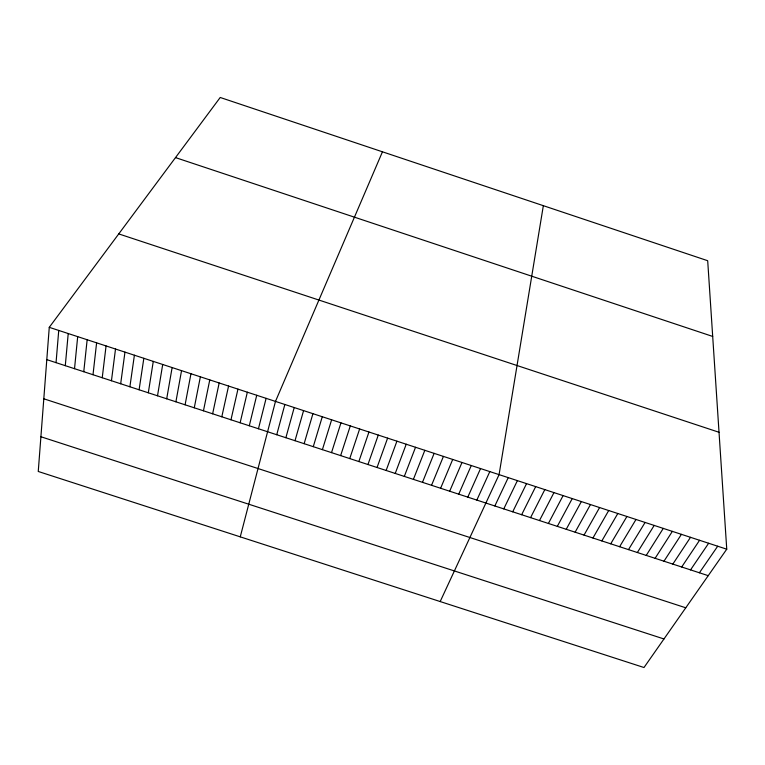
<?xml version="1.0" encoding="UTF-8"?>
<svg xmlns="http://www.w3.org/2000/svg" width="765" height="765" viewBox="0 0 765 765"><rect width="100%" height="100%" fill="white"/><g stroke="black" fill="none" stroke-linecap="round" stroke-linejoin="round"><path stroke-width="1.15" d="M49.266 327.334L38.25 471.47L643.996 667.52L726.75 549.184L707.692 260.712L220.215 97.48L49.266 327.334L726.75 549.184M56.046 362.658L58.742 330.442M65.293 365.67L68.219 333.55M74.53 368.692L77.686 336.648M83.767 371.714L87.153 339.746M93.005 374.726L96.61 342.844M102.233 377.738L106.067 345.943M111.451 380.75L115.515 349.031M120.679 383.762L124.963 352.13M129.887 386.774L134.401 355.218M139.096 389.777L143.839 358.307M148.305 392.789L153.277 361.396M157.513 395.792L162.706 364.484M543.341 205.68L499.076 474.635L440.181 601.558M166.703 398.795L172.125 367.573M175.902 401.797L181.544 370.652M185.092 404.8L190.963 373.741M194.272 407.802L200.373 376.82M203.452 410.795L209.773 379.899M212.632 413.798L219.172 382.978M221.802 416.791L228.572 386.057M230.973 419.784L237.963 389.127M240.134 422.777L247.344 392.206M249.294 425.77L256.734 395.276M258.446 428.754L266.105 398.345M240.258 536.858L275.476 401.415L382.452 151.805M276.739 434.73L284.848 404.484M285.88 437.714L294.209 407.554M295.013 440.707L303.571 410.614M304.145 443.681L312.923 413.674M313.277 446.664L322.275 416.743M322.4 449.648L331.628 419.803M331.522 452.622L340.961 422.854M340.635 455.605L350.303 425.914M349.748 458.579L359.636 428.974M358.852 461.553L368.959 432.024M367.955 464.527L378.283 435.075M377.049 467.492L387.606 438.135M386.143 470.465L396.92 441.176M395.237 473.43L406.225 444.226M404.322 476.404L415.529 447.276M413.396 479.368L424.833 450.317M422.481 482.332L434.128 453.368M431.546 485.297L443.423 456.409M440.621 488.252L452.708 459.449M449.677 491.216L461.993 462.49M458.742 494.171L471.269 465.531M467.798 497.135L480.544 468.562M476.844 500.09L489.81 471.594M494.84 505.961L508.237 477.628M503.772 508.888L517.389 480.63M512.713 511.804L526.54 483.623M521.644 514.721L535.682 486.617M530.566 517.637L544.823 489.61M539.488 520.544L553.965 492.603M548.409 523.461L563.097 495.596M557.322 526.368L572.23 498.589M566.234 529.284L581.352 501.572M575.137 532.191L590.475 504.556M584.039 535.098L599.588 507.549M592.942 538.005L608.701 510.532M601.835 540.912L617.804 513.506M610.719 543.81L626.908 516.49M619.612 546.717L636.002 519.473M628.486 549.614L645.096 522.447M637.369 552.512L654.19 525.421M646.243 555.409L663.274 528.395M655.108 558.307L672.359 531.369M663.972 561.204L681.433 534.343M672.837 564.101L690.508 537.317M681.692 566.989L699.573 540.281M690.546 569.887L708.639 543.255M699.392 572.775L717.694 546.22M40.899 436.748L663.963 638.966M43.806 398.795L685.765 607.793M46.799 359.636L708.237 575.663M118.757 233.908L719.024 432.273M175.501 157.6L712.693 336.437"/></g></svg>
